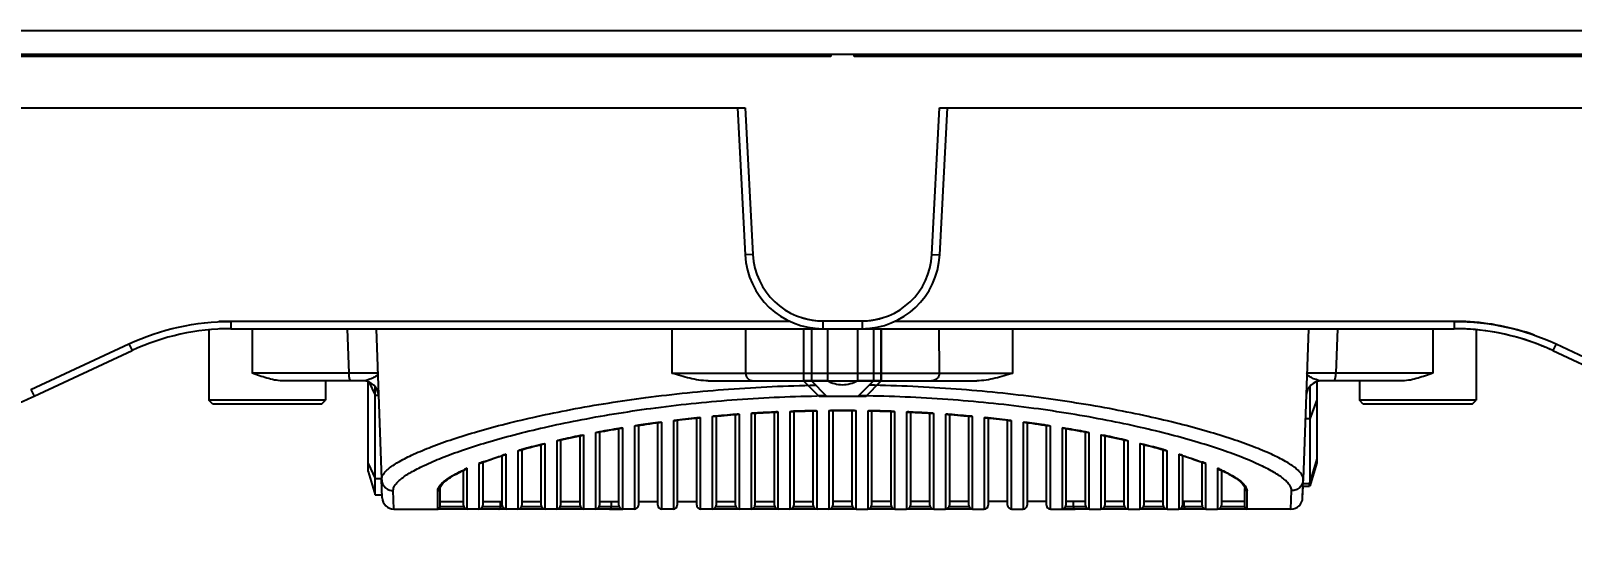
# Model space of a CAD drawing. Header units: millimetres. Extents: x -1070 to 42146, y 1440 to 12921.
# Drawn here: x 5757.4 to 5955.6, y 2554.3 to 2620.6 of the extents above; entities that cross this region are included whole.
import ezdxf

# ---------------------------------------------------------------- set-up
doc = ezdxf.new("R2010")
doc.units = ezdxf.units.MM
for name, color, linetype in [('06___PRT_ALL_SURFS', 7, 'Continuous'), ('DIM', 4, 'Continuous'), ('DW-PLUS-XIANGTI实线CONTINUOUS', 7, 'Continuous')]:
    doc.layers.add(name, color=color, linetype=linetype)
doc.styles.get("Standard").update_dxf_attribs({"font": 'arial.ttf'})
doc.dimstyles.new('ISO-200', dxfattribs={"dimtxt": 30, "dimasz": 25, "dimexe": 1.25, "dimexo": 5, "dimgap": 5, "dimtad": 1, "dimtoh": 1, "dimdec": 1, "dimdsep": 46, "dimtxsty": 'Standard', "dimcen": 2.5, "dimadec": 0, "dimazin": 0, "dimtfac": 1, "dimtdec": 1, "dimtmove": 0, "dimatfit": 3, "dimfxl": 1, "dimarcsym": 0})

# ---------------------------------------------------------------- blocks, each defined once
blk = doc.blocks.new('*D122')
at = {"layer": 'Defpoints', "color": 0, "transparency": 16777216}
for p in [(5716.76, 2610.11), (6006.76, 2610.11), (6006.76, 2488.45)]:
    blk.add_point(p, dxfattribs=at)
at = {"layer": 'DIM', "color": 0, "lineweight": -2, "transparency": 16777216}
for p, q in [((5716.76, 2605.11), (5716.76, 2487.2)), ((6006.76, 2605.11), (6006.76, 2487.2)), ((5741.76, 2488.45), (5981.76, 2488.45))]:
    blk.add_line(p, q, dxfattribs=at)
at = {"layer": 'DIM', "color": 0, "transparency": 16777216}
for points in [[(5741.76, 2492.61), (5741.76, 2484.28), (5716.76, 2488.45)], [(5981.76, 2492.61), (5981.76, 2484.28), (6006.76, 2488.45)]]:
    blk.add_solid(points, dxfattribs=at)
at = {"layer": 'DIM', "color": 0, "lineweight": -3, "transparency": 16777216, "insert": (5860.79, 2512.87), "char_height": 30, "attachment_point": 5}
blk.add_mtext('290 [11 3/8"]', dxfattribs=at)
blk = doc.blocks.new('*D123')
at = {"layer": 'Defpoints', "color": 0, "transparency": 16777216}
for p in [(5666.76, 2596.11), (6056.76, 2596.11), (6056.76, 2420.24)]:
    blk.add_point(p, dxfattribs=at)
at = {"layer": 'DIM', "color": 0, "lineweight": -2, "transparency": 16777216}
for p, q in [((5666.76, 2591.11), (5666.76, 2418.99)), ((6056.76, 2591.11), (6056.76, 2418.99)), ((5691.76, 2420.24), (6031.76, 2420.24))]:
    blk.add_line(p, q, dxfattribs=at)
at = {"layer": 'DIM', "color": 0, "transparency": 16777216}
for points in [[(5691.76, 2424.41), (5691.76, 2416.08), (5666.76, 2420.24)], [(6031.76, 2424.41), (6031.76, 2416.08), (6056.76, 2420.24)]]:
    blk.add_solid(points, dxfattribs=at)
at = {"layer": 'DIM', "color": 0, "lineweight": -3, "transparency": 16777216, "insert": (5855.47, 2444.66), "char_height": 30, "attachment_point": 5}
blk.add_mtext('390 [1\'-3 3/8"]', dxfattribs=at)

msp = doc.modelspace()

# ---------------------------------------------------------------- linework, layer by layer
at = {"color": 7, "linetype": 'Continuous', "lineweight": -3}
for p, q in [((5780.257, 2582.173), (5780.257, 2573.107)), ((5783.069, 2583.255), (5783.069, 2582.307)), ((5783.069, 2583.255), (5854.986, 2583.255)), ((5783.069, 2582.307), (5859.235, 2582.307)), ((5785.816, 2582.307), (5785.816, 2576.607)), ((5798.292, 2576.607), (5798.093, 2582.307)), ((5801.802, 2582.307), (5802.479, 2562.92)), ((5839.831, 2582.307), (5839.832, 2576.572)), ((5849.3, 2582.307), (5849.292, 2576.607)), ((5859.235, 2583.307), (5859.235, 2582.307)), ((5859.235, 2583.307), (5864.279, 2583.307)), ((5859.235, 2582.307), (5864.279, 2582.307)), ((5864.279, 2583.307), (5864.279, 2582.307)), ((5864.279, 2582.307), (5940.444, 2582.307)), ((5868.528, 2583.255), (5940.444, 2583.255)), ((5874.222, 2576.607), (5874.214, 2582.307)), ((5883.681, 2576.572), (5883.682, 2582.307)), ((5925.42, 2582.307), (5925.221, 2576.607)), ((5937.698, 2582.307), (5937.698, 2576.607)), ((5940.444, 2583.255), (5940.444, 2582.307)), ((5943.257, 2582.173), (5943.257, 2573.107)), ((5798.292, 2576.607), (5785.816, 2576.607)), ((5798.551, 2575.607), (5789.689, 2575.607)), ((5795.257, 2575.607), (5795.257, 2573.107)), ((5800.105, 2575.607), (5798.551, 2575.607)), ((5800.757, 2566.607), (5800.757, 2575.497)), ((5800.859, 2575.459), (5801.657, 2573.763)), ((5844.466, 2575.607), (5850.289, 2575.607)), ((5849.292, 2576.607), (5874.222, 2576.607)), ((5850.289, 2575.607), (5858.835, 2575.607)), ((5859.757, 2573.607), (5857.757, 2575.607)), ((5858.835, 2575.607), (5859.172, 2575.607)), ((5859.172, 2575.607), (5864.341, 2575.607)), ((5864.341, 2575.607), (5866.637, 2575.607)), ((5864.725, 2574.575), (5865.757, 2575.607)), ((5866.637, 2575.607), (5873.225, 2575.607)), ((5873.225, 2575.607), (5879.048, 2575.607)), ((5922.757, 2575.497), (5922.757, 2573.177)), ((5924.962, 2575.607), (5923.409, 2575.607)), ((5933.825, 2575.607), (5924.962, 2575.607)), ((5937.698, 2576.607), (5925.221, 2576.607)), ((5928.257, 2575.607), (5928.257, 2573.107)), ((5801.657, 2573.763), (5801.657, 2574.868)), ((5801.657, 2573.763), (5802.1, 2573.763)), ((5801.657, 2563.057), (5801.657, 2573.763)), ((5863.757, 2573.607), (5859.757, 2573.607)), ((5863.757, 2573.607), (5864.725, 2574.575)), ((5921.857, 2574.868), (5921.857, 2570.719)), ((5780.757, 2572.607), (5780.257, 2573.107)), ((5795.257, 2573.107), (5780.257, 2573.107)), ((5785.594, 2572.607), (5780.757, 2572.607)), ((5785.657, 2572.607), (5785.594, 2572.607)), ((5789.857, 2572.607), (5785.657, 2572.607)), ((5789.92, 2572.607), (5789.857, 2572.607)), ((5794.757, 2572.607), (5789.92, 2572.607)), ((5794.757, 2572.607), (5795.257, 2573.107)), ((5850.007, 2571.421), (5850.112, 2571.427)), ((5850.007, 2571.421), (5850.007, 2559.107)), ((5850.507, 2571.44), (5850.507, 2560.107)), ((5853.007, 2560.107), (5853.007, 2571.576)), ((5853.401, 2571.606), (5853.507, 2571.611)), ((5853.507, 2559.107), (5853.507, 2571.611)), ((5855.007, 2571.672), (5855.112, 2571.676)), ((5855.007, 2571.672), (5855.007, 2559.107)), ((5855.507, 2571.678), (5855.507, 2560.107)), ((5858.007, 2560.107), (5858.007, 2571.746)), ((5858.401, 2571.765), (5858.507, 2571.767)), ((5858.507, 2559.107), (5858.507, 2571.767)), ((5860.007, 2571.787), (5860.201, 2571.789)), ((5860.007, 2571.787), (5860.007, 2559.107)), ((5860.507, 2571.78), (5860.507, 2560.107)), ((5861.64, 2571.784), (5861.757, 2571.784)), ((5861.757, 2571.795), (5861.757, 2571.784)), ((5863.007, 2560.107), (5863.007, 2571.78)), ((5863.312, 2571.789), (5863.507, 2571.787)), ((5863.507, 2559.107), (5863.507, 2571.787)), ((5865.007, 2571.767), (5865.007, 2559.107)), ((5865.007, 2571.767), (5865.112, 2571.765)), ((5865.507, 2571.746), (5865.507, 2560.107)), ((5868.007, 2560.107), (5868.007, 2571.678)), ((5868.402, 2571.676), (5868.507, 2571.672)), ((5868.507, 2559.107), (5868.507, 2571.672)), ((5870.007, 2571.611), (5870.007, 2559.107)), ((5870.007, 2571.611), (5870.113, 2571.606)), ((5870.507, 2571.576), (5870.507, 2560.107)), ((5873.007, 2560.107), (5873.007, 2571.44)), ((5873.401, 2571.427), (5873.507, 2571.421)), ((5873.507, 2559.107), (5873.507, 2571.421)), ((5922.757, 2573.177), (5921.857, 2570.719)), ((5922.757, 2573.177), (5922.757, 2565.577)), ((5928.757, 2572.607), (5928.257, 2573.107)), ((5943.257, 2573.107), (5928.257, 2573.107)), ((5933.594, 2572.607), (5928.757, 2572.607)), ((5933.657, 2572.607), (5933.594, 2572.607)), ((5937.857, 2572.607), (5933.657, 2572.607)), ((5937.92, 2572.607), (5937.857, 2572.607)), ((5942.757, 2572.607), (5937.92, 2572.607)), ((5942.757, 2572.607), (5943.257, 2573.107)), ((5833.007, 2560.107), (5833.007, 2569.471)), ((5833.391, 2569.548), (5833.507, 2569.567)), ((5833.507, 2559.107), (5833.507, 2569.567)), ((5835.007, 2569.805), (5835.117, 2569.822)), ((5835.007, 2569.805), (5835.007, 2559.107)), ((5835.507, 2569.868), (5835.507, 2560.107)), ((5838.007, 2560.107), (5838.007, 2570.225)), ((5838.395, 2570.289), (5838.507, 2570.304)), ((5838.507, 2559.107), (5838.507, 2570.304)), ((5840.007, 2570.494), (5840.115, 2570.507)), ((5840.007, 2570.494), (5840.007, 2559.107)), ((5840.507, 2570.542), (5840.507, 2560.107)), ((5843.007, 2560.107), (5843.007, 2570.821)), ((5843.397, 2570.873), (5843.507, 2570.885)), ((5843.507, 2559.107), (5843.507, 2570.885)), ((5845.007, 2571.03), (5845.113, 2571.039)), ((5845.007, 2571.03), (5845.007, 2559.107)), ((5845.507, 2571.063), (5845.507, 2560.107)), ((5848.007, 2560.107), (5848.007, 2571.269)), ((5848.399, 2571.31), (5848.507, 2571.318)), ((5848.507, 2559.107), (5848.507, 2571.318)), ((5875.007, 2571.318), (5875.007, 2559.107)), ((5875.007, 2571.318), (5875.114, 2571.31)), ((5875.507, 2571.269), (5875.507, 2560.107)), ((5878.007, 2560.107), (5878.007, 2571.063)), ((5878.4, 2571.039), (5878.507, 2571.03)), ((5878.507, 2559.107), (5878.507, 2571.03)), ((5880.007, 2570.885), (5880.007, 2559.107)), ((5880.007, 2570.885), (5880.116, 2570.873)), ((5880.507, 2570.821), (5880.507, 2560.107)), ((5883.007, 2560.107), (5883.007, 2570.542)), ((5883.399, 2570.507), (5883.507, 2570.494)), ((5883.507, 2559.107), (5883.507, 2570.494)), ((5885.007, 2570.304), (5885.007, 2559.107)), ((5885.007, 2570.304), (5885.119, 2570.289)), ((5885.507, 2570.225), (5885.507, 2560.107)), ((5888.007, 2560.107), (5888.007, 2569.868)), ((5888.397, 2569.822), (5888.507, 2569.805)), ((5888.507, 2559.107), (5888.507, 2569.805)), ((5890.007, 2569.567), (5890.007, 2559.107)), ((5890.007, 2569.567), (5890.123, 2569.548)), ((5890.507, 2569.471), (5890.507, 2560.107)), ((5921.857, 2570.719), (5921.307, 2570.719)), ((5921.857, 2570.719), (5921.857, 2562.577)), ((5823.377, 2567.512), (5823.507, 2567.544)), ((5823.507, 2559.107), (5823.507, 2567.544)), ((5825.007, 2567.902), (5825.125, 2567.929)), ((5825.007, 2567.902), (5825.007, 2559.107)), ((5825.507, 2568.001), (5825.507, 2560.107)), ((5828.007, 2560.107), (5828.007, 2568.54)), ((5828.385, 2568.632), (5828.507, 2568.657)), ((5828.507, 2559.107), (5828.507, 2568.657)), ((5830.007, 2568.949), (5830.12, 2568.971)), ((5830.007, 2568.949), (5830.007, 2559.107)), ((5830.507, 2569.029), (5830.507, 2560.107)), ((5893.007, 2560.107), (5893.007, 2569.029)), ((5893.393, 2568.971), (5893.507, 2568.949)), ((5893.507, 2559.107), (5893.507, 2568.949)), ((5895.007, 2568.657), (5895.007, 2559.107)), ((5895.007, 2568.657), (5895.128, 2568.632)), ((5895.507, 2568.54), (5895.507, 2560.107)), ((5898.007, 2560.107), (5898.007, 2568.001)), ((5898.388, 2567.929), (5898.507, 2567.902)), ((5898.507, 2559.107), (5898.507, 2567.902)), ((5900.007, 2567.544), (5900.007, 2559.107)), ((5900.007, 2567.544), (5900.136, 2567.512)), ((5800.757, 2564.971), (5800.757, 2566.607)), ((5818.007, 2560.151), (5818.007, 2565.991)), ((5818.507, 2559.107), (5818.507, 2566.168)), ((5820.007, 2566.615), (5820.134, 2566.651)), ((5820.007, 2566.615), (5820.007, 2559.107)), ((5820.507, 2566.738), (5820.507, 2560.107)), ((5823.007, 2560.107), (5823.007, 2567.403)), ((5900.507, 2567.403), (5900.507, 2560.107)), ((5903.007, 2560.107), (5903.007, 2566.738)), ((5903.38, 2566.651), (5903.507, 2566.615)), ((5903.507, 2559.107), (5903.507, 2566.615)), ((5905.007, 2566.168), (5905.007, 2559.107)), ((5905.507, 2565.991), (5905.507, 2560.107)), ((5922.757, 2565.577), (5921.857, 2562.577)), ((5922.757, 2565.577), (5922.757, 2565.057)), ((5800.757, 2563.957), (5800.757, 2564.971)), ((5800.757, 2564.971), (5801.657, 2563.057)), ((5800.757, 2563.957), (5801.657, 2560.957)), ((5813.007, 2560.164), (5813.007, 2564.092)), ((5813.507, 2559.107), (5813.507, 2564.354)), ((5815.007, 2564.968), (5815.007, 2559.107)), ((5815.507, 2565.131), (5815.507, 2560.107)), ((5908.007, 2560.107), (5908.007, 2565.131)), ((5908.507, 2559.107), (5908.507, 2564.968)), ((5910.007, 2564.354), (5910.007, 2559.107)), ((5910.507, 2564.092), (5910.507, 2560.107)), ((5922.757, 2565.057), (5921.857, 2562.057)), ((5801.657, 2563.057), (5802.474, 2563.057)), ((5801.657, 2560.957), (5801.657, 2563.057)), ((5802.562, 2560.555), (5802.479, 2562.92)), ((5810.007, 2561.764), (5810.007, 2561.765)), ((5810.007, 2560.107), (5810.007, 2561.764)), ((5913.507, 2561.764), (5913.507, 2561.764)), ((5921.004, 2562.057), (5921.853, 2562.057)), ((5921.017, 2562.419), (5921.853, 2562.419)), ((5801.657, 2560.957), (5802.548, 2560.957)), ((5802.562, 2560.555), (5802.548, 2560.957)), ((5804.061, 2559.107), (5803.978, 2561.483)), ((5809.707, 2559.107), (5809.707, 2561.466)), ((5810.007, 2559.407), (5810.007, 2560.107)), ((5810.007, 2560.107), (5813.007, 2560.107)), ((5813.007, 2559.607), (5813.007, 2560.164)), ((5815.507, 2560.107), (5815.507, 2560.056)), ((5815.507, 2560.107), (5818.007, 2560.107)), ((5815.507, 2560.056), (5815.507, 2559.607)), ((5817.789, 2559.407), (5817.789, 2560.107)), ((5818.007, 2559.607), (5818.007, 2560.151)), ((5820.507, 2560.107), (5820.507, 2560.04)), ((5820.507, 2560.107), (5823.007, 2560.107)), ((5820.507, 2560.04), (5820.507, 2559.607)), ((5823.007, 2559.607), (5823.007, 2560.107)), ((5825.507, 2560.107), (5825.507, 2560.067)), ((5825.507, 2560.107), (5828.007, 2560.107)), ((5825.507, 2560.067), (5825.507, 2559.607)), ((5828.007, 2560.076), (5828.007, 2560.107)), ((5828.007, 2559.607), (5828.007, 2560.076)), ((5830.507, 2560.107), (5830.507, 2559.607)), ((5830.507, 2560.107), (5833.007, 2560.107)), ((5832.032, 2559.407), (5832.032, 2560.107)), ((5833.007, 2559.607), (5833.007, 2560.107)), ((5835.507, 2560.107), (5835.507, 2560.052)), ((5835.507, 2560.107), (5838.007, 2560.107)), ((5835.507, 2560.052), (5835.507, 2559.607)), ((5838.007, 2559.607), (5838.007, 2560.107)), ((5840.507, 2560.107), (5840.507, 2560.062)), ((5840.507, 2560.107), (5843.007, 2560.107)), ((5840.507, 2560.062), (5840.507, 2559.607)), ((5843.007, 2560.044), (5843.007, 2560.107)), ((5843.007, 2559.607), (5843.007, 2560.044)), ((5845.507, 2560.107), (5845.507, 2560.069)), ((5845.507, 2560.107), (5848.007, 2560.107)), ((5845.507, 2560.069), (5845.507, 2559.607)), ((5848.007, 2560.058), (5848.007, 2560.107)), ((5848.007, 2559.607), (5848.007, 2560.058)), ((5850.507, 2560.107), (5850.507, 2560.074)), ((5850.507, 2560.107), (5853.007, 2560.107)), ((5850.507, 2560.074), (5850.507, 2559.607)), ((5853.007, 2560.067), (5853.007, 2560.107)), ((5853.007, 2559.607), (5853.007, 2560.067)), ((5855.507, 2560.107), (5855.507, 2560.077)), ((5855.507, 2560.107), (5858.007, 2560.107)), ((5855.507, 2560.077), (5855.507, 2559.607)), ((5858.007, 2560.072), (5858.007, 2560.107)), ((5858.007, 2559.607), (5858.007, 2560.072)), ((5860.507, 2560.107), (5860.507, 2560.078)), ((5863.007, 2560.107), (5860.507, 2560.107)), ((5860.507, 2560.078), (5860.507, 2559.607)), ((5863.007, 2560.073), (5863.007, 2560.107)), ((5863.007, 2559.607), (5863.007, 2560.073)), ((5865.507, 2560.107), (5865.507, 2560.078)), ((5865.507, 2560.078), (5865.507, 2559.607)), ((5868.007, 2560.07), (5868.007, 2560.107)), ((5868.007, 2559.607), (5868.007, 2560.07)), ((5870.507, 2560.107), (5870.507, 2560.075)), ((5870.507, 2560.075), (5870.507, 2559.607)), ((5873.007, 2560.063), (5873.007, 2560.107)), ((5873.007, 2559.607), (5873.007, 2560.063)), ((5875.507, 2560.107), (5875.507, 2560.071)), ((5875.507, 2560.071), (5875.507, 2559.607)), ((5878.007, 2560.051), (5878.007, 2560.107)), ((5878.007, 2559.607), (5878.007, 2560.051)), ((5880.507, 2560.107), (5880.507, 2560.066)), ((5880.507, 2560.066), (5880.507, 2559.607)), ((5883.007, 2559.607), (5883.007, 2560.107)), ((5885.507, 2560.107), (5885.507, 2560.057)), ((5885.507, 2560.057), (5885.507, 2559.607)), ((5888.007, 2559.607), (5888.007, 2560.107)), ((5890.507, 2560.107), (5890.507, 2560.045)), ((5890.507, 2560.045), (5890.507, 2559.607)), ((5893.007, 2559.607), (5893.007, 2560.107)), ((5895.507, 2560.107), (5895.507, 2560.077)), ((5895.507, 2560.077), (5895.507, 2559.607)), ((5898.007, 2560.053), (5898.007, 2560.107)), ((5898.007, 2559.607), (5898.007, 2560.053)), ((5900.507, 2560.107), (5900.507, 2560.055)), ((5900.507, 2560.055), (5900.507, 2559.607)), ((5903.007, 2559.607), (5903.007, 2560.107)), ((5905.507, 2560.107), (5905.507, 2559.607)), ((5908.007, 2560.039), (5908.007, 2560.107)), ((5908.007, 2559.607), (5908.007, 2560.039)), ((5910.507, 2560.107), (5910.507, 2559.607)), ((5804.061, 2559.107), (5809.707, 2559.107)), ((5813.507, 2559.107), (5809.707, 2559.107)), ((5813.048, 2559.407), (5810.007, 2559.407)), ((5815.007, 2559.107), (5813.507, 2559.107)), ((5817.562, 2559.107), (5815.007, 2559.107)), ((5817.789, 2559.407), (5815.465, 2559.407)), ((5818.507, 2559.107), (5817.562, 2559.107)), ((5818.048, 2559.407), (5817.789, 2559.407)), ((5820.007, 2559.107), (5818.507, 2559.107)), ((5822.189, 2559.107), (5820.007, 2559.107)), ((5823.048, 2559.407), (5820.465, 2559.407)), ((5823.507, 2559.107), (5822.189, 2559.107)), ((5825.007, 2559.107), (5823.507, 2559.107)), ((5828.507, 2559.107), (5825.007, 2559.107)), ((5828.048, 2559.407), (5825.465, 2559.407)), ((5830.007, 2559.107), (5828.507, 2559.107)), ((5831.805, 2559.107), (5830.007, 2559.107)), ((5832.032, 2559.407), (5830.465, 2559.407)), ((5833.507, 2559.107), (5831.805, 2559.107)), ((5831.805, 2559.107), (5833.507, 2559.107)), ((5833.048, 2559.407), (5832.032, 2559.407)), ((5835.007, 2559.107), (5833.507, 2559.107)), ((5840.007, 2559.107), (5838.507, 2559.107)), ((5845.007, 2559.107), (5843.507, 2559.107)), ((5848.507, 2559.107), (5845.007, 2559.107)), ((5848.048, 2559.407), (5845.465, 2559.407)), ((5850.007, 2559.107), (5848.507, 2559.107)), ((5853.507, 2559.107), (5850.007, 2559.107)), ((5853.048, 2559.407), (5850.465, 2559.407)), ((5855.007, 2559.107), (5853.507, 2559.107)), ((5858.507, 2559.107), (5855.007, 2559.107)), ((5858.048, 2559.407), (5855.465, 2559.407)), ((5860.007, 2559.107), (5858.507, 2559.107)), ((5863.507, 2559.107), (5860.007, 2559.107)), ((5863.048, 2559.407), (5860.465, 2559.407)), ((5863.507, 2559.107), (5865.007, 2559.107)), ((5868.507, 2559.107), (5865.007, 2559.107)), ((5868.048, 2559.407), (5865.465, 2559.407)), ((5868.507, 2559.107), (5870.007, 2559.107)), ((5873.507, 2559.107), (5870.007, 2559.107)), ((5873.048, 2559.407), (5870.465, 2559.407)), ((5873.507, 2559.107), (5875.007, 2559.107)), ((5878.507, 2559.107), (5875.007, 2559.107)), ((5878.048, 2559.407), (5875.465, 2559.407)), ((5878.507, 2559.107), (5880.007, 2559.107)), ((5883.507, 2559.107), (5885.007, 2559.107)), ((5888.507, 2559.107), (5890.007, 2559.107)), ((5890.007, 2559.107), (5891.708, 2559.107)), ((5891.708, 2559.107), (5890.007, 2559.107)), ((5891.482, 2559.407), (5890.465, 2559.407)), ((5893.048, 2559.407), (5891.482, 2559.407)), ((5893.507, 2559.107), (5891.708, 2559.107)), ((5893.507, 2559.107), (5895.007, 2559.107)), ((5898.507, 2559.107), (5895.007, 2559.107)), ((5898.048, 2559.407), (5895.465, 2559.407)), ((5898.507, 2559.107), (5900.007, 2559.107)), ((5901.324, 2559.107), (5900.007, 2559.107)), ((5903.048, 2559.407), (5900.465, 2559.407)), ((5903.507, 2559.107), (5901.324, 2559.107)), ((5903.507, 2559.107), (5905.007, 2559.107)), ((5905.951, 2559.107), (5905.007, 2559.107)), ((5905.725, 2559.407), (5905.465, 2559.407)), ((5908.048, 2559.407), (5905.725, 2559.407)), ((5908.507, 2559.107), (5905.951, 2559.107)), ((5908.507, 2559.107), (5910.007, 2559.107)), ((5913.807, 2559.107), (5910.007, 2559.107)), ((5913.507, 2559.407), (5910.465, 2559.407))]:
    msp.add_line(p, q, dxfattribs=at)
at = {"color": 1, "lineweight": -3}
msp.add_lwpolyline([(5611.757, 2617.607), (6111.757, 2617.607), (6111.757, 2620.607), (5611.757, 2620.607)], close=True, dxfattribs=at)
at = {"color": 7, "linetype": 'Continuous', "lineweight": -3}
for points in [[(5850.113, 2571.416), (5850.328, 2571.429), (5850.507, 2571.44)], [(5850.507, 2571.44), (5850.737, 2571.454), (5851.147, 2571.479), (5851.558, 2571.502), (5851.97, 2571.524), (5852.381, 2571.546), (5852.794, 2571.566), (5853.007, 2571.576)], [(5853.007, 2571.576), (5853.207, 2571.586), (5853.401, 2571.595)], [(5855.112, 2571.665), (5855.319, 2571.672), (5855.507, 2571.678)], [(5855.507, 2571.678), (5855.73, 2571.686), (5856.141, 2571.699), (5856.552, 2571.711), (5856.964, 2571.722), (5857.376, 2571.732), (5857.788, 2571.741), (5858.007, 2571.746)], [(5858.007, 2571.746), (5858.2, 2571.75), (5858.402, 2571.754)], [(5860.112, 2571.777), (5860.335, 2571.779), (5860.507, 2571.78)], [(5860.507, 2571.78), (5860.552, 2571.78), (5860.77, 2571.781), (5860.987, 2571.782), (5861.205, 2571.783), (5861.423, 2571.784), (5861.64, 2571.784)], [(5830.507, 2569.029), (5830.772, 2569.078), (5831.174, 2569.151), (5831.578, 2569.224), (5831.985, 2569.296), (5832.395, 2569.367), (5832.807, 2569.437), (5833.007, 2569.471)], [(5833.007, 2569.471), (5833.222, 2569.507), (5833.393, 2569.535)], [(5835.119, 2569.81), (5835.36, 2569.846), (5835.507, 2569.868)], [(5835.507, 2569.868), (5835.763, 2569.907), (5836.168, 2569.967), (5836.575, 2570.026), (5836.983, 2570.084), (5837.394, 2570.141), (5837.806, 2570.198), (5838.007, 2570.225)], [(5838.007, 2570.225), (5838.22, 2570.254), (5838.396, 2570.277)], [(5840.116, 2570.495), (5840.348, 2570.523), (5840.507, 2570.542)], [(5840.507, 2570.542), (5840.754, 2570.571), (5841.161, 2570.619), (5841.57, 2570.665), (5841.98, 2570.711), (5842.391, 2570.756), (5842.803, 2570.8), (5843.007, 2570.821)], [(5843.007, 2570.821), (5843.217, 2570.843), (5843.399, 2570.862)], [(5845.114, 2571.028), (5845.337, 2571.048), (5845.507, 2571.063)], [(5845.507, 2571.063), (5845.746, 2571.085), (5846.154, 2571.12), (5846.564, 2571.155), (5846.975, 2571.189), (5847.387, 2571.222), (5847.799, 2571.254), (5848.007, 2571.269)], [(5848.007, 2571.269), (5848.212, 2571.285), (5848.4, 2571.299)], [(5823.007, 2567.403), (5823.22, 2567.457), (5823.381, 2567.497)], [(5825.129, 2567.914), (5825.387, 2567.974), (5825.507, 2568.001)], [(5825.507, 2568.001), (5825.781, 2568.063), (5826.178, 2568.151), (5826.58, 2568.239), (5826.985, 2568.327), (5827.394, 2568.413), (5827.806, 2568.499), (5828.007, 2568.54)], [(5828.007, 2568.54), (5828.223, 2568.585), (5828.389, 2568.618)], [(5830.123, 2568.957), (5830.373, 2569.004), (5830.507, 2569.029)], [(5815.507, 2565.131), (5815.786, 2565.235), (5816.162, 2565.37), (5816.549, 2565.507), (5816.948, 2565.643), (5817.357, 2565.78), (5817.778, 2565.918), (5818.007, 2565.991)], [(5818.007, 2565.991), (5818.209, 2566.055), (5818.368, 2566.105)], [(5820.139, 2566.634), (5820.403, 2566.709), (5820.507, 2566.738)], [(5820.507, 2566.738), (5820.788, 2566.817), (5821.179, 2566.925), (5821.575, 2567.032), (5821.978, 2567.139), (5822.386, 2567.245), (5822.8, 2567.351), (5823.007, 2567.403)], [(5810.007, 2561.765), (5810.016, 2561.855), (5810.047, 2561.962), (5810.102, 2562.079), (5810.181, 2562.204), (5810.283, 2562.335), (5810.407, 2562.47), (5810.552, 2562.608), (5810.716, 2562.748), (5810.901, 2562.892), (5811.106, 2563.038), (5811.331, 2563.187), (5811.579, 2563.341), (5811.85, 2563.499), (5812.147, 2563.662), (5812.474, 2563.832), (5812.836, 2564.011), (5813.007, 2564.092)], [(5813.007, 2564.092), (5813.232, 2564.197), (5813.334, 2564.244)], [(5815.162, 2565.001), (5815.421, 2565.1), (5815.507, 2565.131)]]:
    msp.add_lwpolyline(points, dxfattribs=at)
for centre, radius, start, end in [((5859.235, 2592.307), 9, 252.60215, 270), ((5864.279, 2592.307), 9, 270, 275.89626), ((5864.279, 2592.307), 9, 275.89626, 287.39785), ((5783.064, 2551.957), 31.295, 89.99003, 92.75397), ((5783.069, 2552.307), 30, 90, 92.78947), ((5859.235, 2592.307), 10, 258.40178, 270), ((5864.279, 2592.307), 10, 270, 275.7989), ((5864.279, 2592.307), 10, 275.7989, 281.59822), ((5940.449, 2551.957), 31.295, 87.24603, 90.00997), ((5940.444, 2552.307), 30, 87.21053, 90), ((5940.444, 2552.307), 30, 67.79547, 87.21053), ((5940.44, 2552.225), 31.028, 70.59126, 87.20471), ((5940.444, 2552.307), 30, 65, 67.79547), ((5800.105, 2573.607), 2, 2, 89.99996), ((5800.105, 2573.607), 2, 87.33327, 89.99994), ((5800.105, 2573.607), 2, 87.33327, 89.99994), ((5923.409, 2573.607), 2, 90.00003, 178.00004), ((5861.755, 2384.228), 189.464, 90.62636, 90.9903), ((5861.759, 2384.228), 189.464, 89.0097, 89.37364), ((5861.621, 2390.185), 181.607, 92.71868, 93.63329), ((5861.682, 2388.977), 182.817, 92.59628, 92.71984), ((5861.738, 2387.538), 184.257, 91.16044, 92.06102), ((5861.751, 2386.988), 184.807, 91.03868, 91.16106), ((5861.757, 2386.592), 185.203, 90.00002, 90.48126), ((5861.757, 2386.592), 185.203, 89.51874, 89.99998), ((5861.762, 2386.988), 184.807, 88.83894, 88.96132), ((5861.77, 2387.357), 184.438, 87.93942, 88.83912), ((5861.832, 2388.977), 182.817, 87.28016, 87.40372), ((5861.875, 2389.873), 181.919, 86.3675, 87.28054), ((5856.873, 2426.887), 144.58, 99.50143, 100.50749), ((5857.821, 2421.338), 150.21, 99.36014, 99.50876), ((5858.794, 2415.222), 156.402, 98.56298, 98.70735), ((5859.271, 2412.028), 159.633, 97.65517, 98.56156), ((5859.801, 2408.18), 163.517, 97.5222, 97.65936), ((5860.562, 2402.076), 169.667, 95.93897, 96.92177), ((5860.891, 2399.017), 172.744, 95.81226, 95.94252), ((5861.283, 2394.887), 176.893, 94.30433, 95.24482), ((5861.449, 2392.778), 179.009, 94.18053, 94.30651), ((5862.065, 2392.778), 179.009, 85.69349, 85.81947), ((5862.184, 2394.332), 177.45, 84.75666, 85.6942), ((5862.623, 2399.017), 172.744, 84.05748, 84.18774), ((5862.857, 2401.238), 170.511, 83.08066, 84.05859), ((5863.713, 2408.18), 163.517, 82.34064, 82.4778), ((5864.099, 2411.023), 160.647, 81.4413, 82.34197), ((5864.719, 2415.222), 156.402, 81.29265, 81.43702), ((5865.693, 2421.338), 150.21, 80.49124, 80.63986), ((5866.389, 2425.458), 146.031, 79.4975, 80.49357), ((5848.462, 2466.048), 104.519, 103.88662, 104.09609), ((5851.335, 2454.013), 116.892, 102.76564, 102.95718), ((5852.725, 2447.83), 123.229, 101.57164, 102.76079), ((5854.355, 2440.035), 131.193, 101.41696, 101.5859), ((5856.05, 2431.355), 140.038, 100.50996, 100.67071), ((5867.463, 2431.355), 140.038, 79.32929, 79.49004), ((5869.159, 2440.035), 131.193, 78.4141, 78.58304), ((5870.355, 2445.821), 125.285, 77.24896, 78.41861), ((5872.178, 2454.013), 116.892, 77.04282, 77.23436), ((5875.052, 2466.048), 104.519, 75.90391, 76.11337), ((5838.756, 2500.641), 68.585, 107.29893, 107.61027), ((5839.358, 2498.711), 70.606, 107.1765, 107.29985), ((5820.001, 2567.122), 0.507, 270.68651, 285.8907), ((5843.47, 2484.831), 85.083, 105.65835, 105.91879), ((5845.734, 2476.685), 93.538, 104.06223, 105.6467), ((5877.053, 2473.946), 96.371, 74.37659, 75.91448), ((5880.043, 2484.831), 85.083, 74.08121, 74.34165), ((5903.513, 2567.122), 0.507, 254.10918, 269.31359), ((5884.156, 2498.711), 70.606, 72.70015, 72.8235), ((5884.758, 2500.641), 68.585, 72.38973, 72.70107), ((5823.611, 2541.289), 25.181, 114.123, 114.91077), ((5824.591, 2539.11), 27.571, 113.70591, 114.1312), ((5830.13, 2525.604), 42.169, 110.80506, 111.0162), ((5814.979, 2565.482), 0.514, 273.14045, 290.87042), ((5830.813, 2523.805), 44.094, 110.31346, 110.80415), ((5892.519, 2523.32), 44.612, 69.1987, 69.6837), ((5908.535, 2565.482), 0.514, 249.12959, 266.85945), ((5893.383, 2525.604), 42.169, 68.9838, 69.19494), ((5898.922, 2539.11), 27.571, 65.86871, 66.29409), ((5899.716, 2540.881), 25.63, 65.09613, 65.87001), ((5804.061, 2560.607), 1.5, 182, 270), ((5804.061, 2560.607), 1.5, 182, 270), ((5804.061, 2560.607), 1.5, 182, 269.99999), ((5804.061, 2560.607), 1.5, 182, 270), ((5813.507, 2559.607), 0.5, 180, 270), ((5815.007, 2559.607), 0.5, 270, 0), ((5818.507, 2559.607), 0.5, 180, 270), ((5820.007, 2559.607), 0.5, 270, 0), ((5823.507, 2559.607), 0.5, 180, 270), ((5825.007, 2559.607), 0.5, 270, 0), ((5828.507, 2559.607), 0.5, 180, 270), ((5830.007, 2559.607), 0.5, 270, 0), ((5833.507, 2559.607), 0.5, 180, 270), ((5835.007, 2559.607), 0.5, 270, 0), ((5838.507, 2559.607), 0.5, 180, 270), ((5840.007, 2559.607), 0.5, 270, 0), ((5843.507, 2559.607), 0.5, 180, 270), ((5845.007, 2559.607), 0.5, 270, 0), ((5848.507, 2559.607), 0.5, 180, 270), ((5850.007, 2559.607), 0.5, 270, 0), ((5853.507, 2559.607), 0.5, 180, 270), ((5855.007, 2559.607), 0.5, 270, 0), ((5858.507, 2559.607), 0.5, 180, 270), ((5860.007, 2559.607), 0.5, 270, 0), ((5863.507, 2559.607), 0.5, 180, 270), ((5865.007, 2559.607), 0.5, 270, 0), ((5868.507, 2559.607), 0.5, 180, 270), ((5870.007, 2559.607), 0.5, 270, 0), ((5873.507, 2559.607), 0.5, 180, 270), ((5875.007, 2559.607), 0.5, 270, 0), ((5878.507, 2559.607), 0.5, 180, 270), ((5880.007, 2559.607), 0.5, 270, 0), ((5883.507, 2559.607), 0.5, 180, 270), ((5885.007, 2559.607), 0.5, 270, 0), ((5888.507, 2559.607), 0.5, 180, 270), ((5890.007, 2559.607), 0.5, 270, 0), ((5893.507, 2559.607), 0.5, 180, 270), ((5895.007, 2559.607), 0.5, 270, 0), ((5898.507, 2559.607), 0.5, 180, 270), ((5900.007, 2559.607), 0.5, 270, 0), ((5903.507, 2559.607), 0.5, 180, 270), ((5905.007, 2559.607), 0.5, 270, 0), ((5908.507, 2559.607), 0.5, 180, 270), ((5910.007, 2559.607), 0.5, 270, 0), ((5809.707, 2559.407), 0.3, 270, 0)]:
    msp.add_arc(centre, radius, start, end, dxfattribs=at)
msp.add_ellipse((5911.416, 2562.057), major_axis=(10.431, 0.773), ratio=0.5717849, start_param=-0.0686731, end_param=-0.0423355, dxfattribs=at)
for points, knots in [([(5789.689, 2575.607), (5789.357, 2575.607), (5788.688, 2575.691), (5787.39, 2576.022), (5786.442, 2576.37), (5785.816, 2576.607)], [0, 0, 0, 0, 0.2476392, 0.499745, 1, 1, 1, 1]), ([(5798.551, 2575.607), (5798.509, 2575.607), (5798.448, 2575.677), (5798.402, 2575.782), (5798.364, 2575.908), (5798.333, 2576.057), (5798.301, 2576.293), (5798.292, 2576.479), (5798.292, 2576.607)], [0, 0, 0, 0, 0.1166766, 0.2125771, 0.3343752, 0.479071, 0.6420924, 1, 1, 1, 1]), ([(5802.002, 2576.572), (5802.002, 2576.573), (5801.993, 2576.571), (5801.984, 2576.574), (5801.961, 2576.573), (5801.933, 2576.574), (5801.895, 2576.575), (5801.829, 2576.576), (5801.726, 2576.577), (5801.579, 2576.579), (5801.401, 2576.581), (5801.194, 2576.583), (5800.958, 2576.585), (5800.697, 2576.587), (5800.3, 2576.591), (5799.752, 2576.596), (5799.044, 2576.601), (5798.549, 2576.605), (5798.292, 2576.607)], [0, 0, 0, 0, 0.0011391, 0.0045316, 0.0101753, 0.0180607, 0.028174, 0.0404991, 0.071695, 0.1114379, 0.1594599, 0.2154378, 0.2789948, 0.3497043, 0.4270921, 0.5997884, 0.7924671, 1, 1, 1, 1]), ([(5802.002, 2576.572), (5802.004, 2576.525), (5801.974, 2576.417), (5801.853, 2576.278), (5801.671, 2576.142), (5801.431, 2576.006), (5801.141, 2575.873), (5800.815, 2575.749), (5800.468, 2575.646), (5800.225, 2575.607), (5800.105, 2575.607)], [0, 0, 0, 0, 0.0638318, 0.142681, 0.2440325, 0.3685885, 0.5132906, 0.6724506, 0.8379753, 1, 1, 1, 1]), ([(5839.832, 2576.572), (5841.047, 2576.573), (5843.24, 2576.577), (5845.807, 2576.584), (5847.447, 2576.591), (5848.307, 2576.595), (5848.893, 2576.601), (5849.191, 2576.603), (5849.292, 2576.607)], [0, 0, 0, 0, 0.3853901, 0.6952931, 0.8141174, 0.9056033, 0.9679685, 1, 1, 1, 1]), ([(5844.466, 2575.607), (5844.068, 2575.607), (5843.273, 2575.68), (5841.72, 2575.995), (5840.585, 2576.339), (5839.832, 2576.572)], [0, 0, 0, 0, 0.2515466, 0.5022127, 1, 1, 1, 1]), ([(5849.292, 2576.607), (5849.292, 2576.477), (5849.343, 2576.214), (5849.565, 2575.882), (5849.897, 2575.659), (5850.159, 2575.607), (5850.289, 2575.607)], [0, 0, 0, 0, 0.2503216, 0.5004567, 0.7503244, 1, 1, 1, 1]), ([(5859.82, 2575.607), (5860.42, 2575.316), (5861.757, 2574.897), (5863.093, 2575.316), (5863.693, 2575.607)], [0, 0, 0, 0, 0.4999986, 1, 1, 1, 1]), ([(5874.222, 2576.607), (5874.222, 2576.477), (5874.17, 2576.214), (5873.948, 2575.882), (5873.617, 2575.659), (5873.354, 2575.607), (5873.225, 2575.607)], [0, 0, 0, 0, 0.2503216, 0.5004567, 0.7503244, 1, 1, 1, 1]), ([(5874.222, 2576.607), (5874.323, 2576.603), (5874.62, 2576.601), (5875.206, 2576.595), (5876.066, 2576.591), (5877.707, 2576.584), (5880.274, 2576.577), (5882.466, 2576.573), (5883.681, 2576.572)], [0, 0, 0, 0, 0.0320308, 0.0943958, 0.1858816, 0.304706, 0.6146095, 1, 1, 1, 1]), ([(5883.681, 2576.572), (5882.928, 2576.339), (5881.793, 2575.995), (5880.241, 2575.68), (5879.446, 2575.607), (5879.048, 2575.607)], [0, 0, 0, 0, 0.4977873, 0.7484534, 1, 1, 1, 1]), ([(5923.409, 2575.607), (5923.288, 2575.607), (5923.045, 2575.646), (5922.699, 2575.749), (5922.372, 2575.873), (5922.083, 2576.006), (5921.842, 2576.142), (5921.66, 2576.278), (5921.539, 2576.417), (5921.509, 2576.525), (5921.511, 2576.572)], [0, 0, 0, 0, 0.1620249, 0.3275497, 0.4867097, 0.6314118, 0.7559676, 0.8573193, 0.936169, 1, 1, 1, 1]), ([(5925.221, 2576.607), (5924.965, 2576.605), (5924.47, 2576.601), (5923.761, 2576.596), (5923.213, 2576.591), (5922.817, 2576.587), (5922.555, 2576.585), (5922.32, 2576.583), (5922.112, 2576.581), (5921.935, 2576.579), (5921.788, 2576.577), (5921.685, 2576.576), (5921.618, 2576.575), (5921.581, 2576.574), (5921.552, 2576.573), (5921.529, 2576.574), (5921.52, 2576.571), (5921.511, 2576.573), (5921.511, 2576.572)], [0, 0, 0, 0, 0.2075289, 0.4002089, 0.5729057, 0.6502938, 0.7210036, 0.784561, 0.8405392, 0.8885616, 0.9283047, 0.9595007, 0.9718258, 0.9819391, 0.9898246, 0.9954682, 0.9988609, 1, 1, 1, 1]), ([(5924.962, 2575.607), (5925.004, 2575.607), (5925.065, 2575.677), (5925.111, 2575.782), (5925.15, 2575.908), (5925.18, 2576.057), (5925.212, 2576.293), (5925.221, 2576.479), (5925.221, 2576.607)], [0, 0, 0, 0, 0.1166766, 0.2125771, 0.3343752, 0.479071, 0.6420924, 1, 1, 1, 1]), ([(5937.698, 2576.607), (5937.071, 2576.37), (5936.124, 2576.022), (5934.825, 2575.691), (5934.156, 2575.607), (5933.825, 2575.607)], [0, 0, 0, 0, 0.5002597, 0.7523633, 1, 1, 1, 1]), ([(5802.479, 2562.92), (5802.475, 2563.034), (5802.523, 2563.286), (5802.728, 2563.652), (5803.06, 2564.032), (5803.519, 2564.43), (5804.106, 2564.845), (5804.818, 2565.277), (5805.657, 2565.724), (5807.009, 2566.371), (5809.004, 2567.193), (5811.755, 2568.167), (5814.949, 2569.15), (5818.559, 2570.124), (5822.559, 2571.065), (5828.557, 2572.289), (5836.769, 2573.586), (5847.283, 2574.652), (5854.58, 2574.982), (5858.318, 2575.046)], [0, 0, 0, 0, 0.0058841, 0.0128623, 0.0214144, 0.0317883, 0.0441049, 0.0584185, 0.074746, 0.0930818, 0.1356816, 0.1859529, 0.2435229, 0.307951, 0.3787424, 0.4553521, 0.6235758, 0.8072222, 1, 1, 1, 1]), ([(5803.978, 2561.483), (5803.974, 2561.598), (5804.02, 2561.849), (5804.219, 2562.216), (5804.541, 2562.598), (5804.988, 2562.997), (5805.558, 2563.413), (5806.251, 2563.847), (5807.067, 2564.296), (5808.381, 2564.944), (5810.322, 2565.77), (5813.001, 2566.748), (5816.111, 2567.736), (5819.629, 2568.714), (5823.529, 2569.661), (5829.382, 2570.891), (5837.405, 2572.198), (5847.684, 2573.27), (5854.823, 2573.6), (5858.48, 2573.663)], [0, 0, 0, 0, 0.0060306, 0.0131393, 0.0217973, 0.0322525, 0.0446281, 0.058981, 0.0753304, 0.0936726, 0.1362456, 0.1864495, 0.2439247, 0.3082443, 0.3789263, 0.4554376, 0.6235316, 0.8071619, 1, 1, 1, 1]), ([(5919.535, 2561.483), (5919.539, 2561.598), (5919.494, 2561.849), (5919.295, 2562.216), (5918.972, 2562.598), (5918.526, 2562.997), (5917.955, 2563.413), (5917.262, 2563.847), (5916.447, 2564.296), (5915.132, 2564.944), (5913.191, 2565.77), (5910.513, 2566.748), (5907.403, 2567.736), (5903.884, 2568.714), (5899.985, 2569.661), (5894.131, 2570.891), (5886.108, 2572.198), (5875.829, 2573.27), (5868.691, 2573.6), (5865.033, 2573.663)], [0, 0, 0, 0, 0.0060306, 0.0131393, 0.0217973, 0.0322525, 0.0446281, 0.058981, 0.0753304, 0.0936726, 0.1362456, 0.1864495, 0.2439247, 0.3082443, 0.3789263, 0.4554376, 0.6235316, 0.8071619, 1, 1, 1, 1]), ([(5921.034, 2562.92), (5921.038, 2563.034), (5920.991, 2563.286), (5920.785, 2563.652), (5920.453, 2564.032), (5919.994, 2564.43), (5919.408, 2564.845), (5918.695, 2565.277), (5917.857, 2565.724), (5916.505, 2566.371), (5914.509, 2567.193), (5911.758, 2568.167), (5908.565, 2569.15), (5904.954, 2570.124), (5900.955, 2571.065), (5894.957, 2572.289), (5886.744, 2573.586), (5876.231, 2574.652), (5868.933, 2574.982), (5865.195, 2575.046)], [0, 0, 0, 0, 0.0058841, 0.0128623, 0.0214144, 0.0317883, 0.0441049, 0.0584185, 0.074746, 0.0930818, 0.1356816, 0.1859529, 0.2435229, 0.307951, 0.3787424, 0.4553521, 0.6235758, 0.8072222, 1, 1, 1, 1]), ([(5823.381, 2567.497), (5823.392, 2567.499), (5823.435, 2567.512), (5823.476, 2567.529), (5823.507, 2567.544)], [0, 0, 0, 0, 0.2421998, 1, 1, 1, 1]), ([(5828.389, 2568.618), (5828.419, 2568.625), (5828.459, 2568.637), (5828.497, 2568.652), (5828.507, 2568.657)], [0, 0, 0, 0, 0.7425591, 1, 1, 1, 1]), ([(5895.007, 2568.657), (5895.016, 2568.652), (5895.055, 2568.637), (5895.095, 2568.625), (5895.125, 2568.618)], [0, 0, 0, 0, 0.257441, 1, 1, 1, 1]), ([(5900.007, 2567.544), (5900.017, 2567.539), (5900.057, 2567.52), (5900.1, 2567.505), (5900.132, 2567.497)], [0, 0, 0, 0, 0.2588558, 1, 1, 1, 1]), ([(5815.505, 2565.157), (5815.7, 2565.229), (5816.529, 2565.529), (5817.364, 2565.808), (5818.006, 2566.012)], [0, 0, 0, 0, 0.2359328, 1, 1, 1, 1]), ([(5818.368, 2566.105), (5818.38, 2566.109), (5818.428, 2566.126), (5818.474, 2566.149), (5818.507, 2566.168)], [0, 0, 0, 0, 0.2398714, 1, 1, 1, 1]), ([(5905.007, 2566.168), (5905.018, 2566.162), (5905.062, 2566.137), (5905.109, 2566.116), (5905.145, 2566.105)], [0, 0, 0, 0, 0.2613288, 1, 1, 1, 1]), ([(5905.507, 2566.012), (5905.729, 2565.941), (5906.567, 2565.67), (5907.4, 2565.382), (5908.008, 2565.157)], [0, 0, 0, 0, 0.2639699, 1, 1, 1, 1]), ([(5810.13, 2562.317), (5810.273, 2562.471), (5810.628, 2562.782), (5811.271, 2563.221), (5812.078, 2563.681), (5812.678, 2563.976), (5813.005, 2564.127)], [0, 0, 0, 0, 0.1847301, 0.4121832, 0.6838292, 1, 1, 1, 1]), ([(5813.334, 2564.244), (5813.348, 2564.25), (5813.41, 2564.281), (5813.466, 2564.321), (5813.507, 2564.354)], [0, 0, 0, 0, 0.2332569, 1, 1, 1, 1]), ([(5910.007, 2564.354), (5910.021, 2564.342), (5910.075, 2564.301), (5910.134, 2564.265), (5910.18, 2564.244)], [0, 0, 0, 0, 0.2681473, 1, 1, 1, 1]), ([(5910.509, 2564.127), (5910.835, 2563.976), (5911.436, 2563.681), (5912.243, 2563.221), (5912.885, 2562.782), (5913.24, 2562.471), (5913.383, 2562.317)], [0, 0, 0, 0, 0.3161708, 0.5878168, 0.8152699, 1, 1, 1, 1]), ([(5802.479, 2562.92), (5802.486, 2562.731), (5802.574, 2562.35), (5802.911, 2561.874), (5803.402, 2561.557), (5803.787, 2561.483), (5803.978, 2561.483)], [0, 0, 0, 0, 0.2492068, 0.4988725, 0.7491941, 1, 1, 1, 1]), ([(5809.707, 2561.466), (5809.707, 2561.534), (5809.733, 2561.717), (5809.873, 2562.014), (5810.035, 2562.214), (5810.13, 2562.317)], [0, 0, 0, 0, 0.2090315, 0.5654042, 1, 1, 1, 1]), ([(5809.707, 2561.466), (5809.783, 2561.466), (5809.942, 2561.529), (5810.007, 2561.688), (5810.007, 2561.764)], [0, 0, 0, 0, 0.501228, 1, 1, 1, 1]), ([(5913.383, 2562.317), (5913.449, 2562.246), (5913.654, 2562.004), (5913.807, 2561.69), (5913.807, 2561.466)], [0, 0, 0, 0, 0.3023964, 1, 1, 1, 1]), ([(5921.853, 2562.057), (5921.851, 2562.057), (5921.848, 2562.068), (5921.847, 2562.083), (5921.846, 2562.113), (5921.845, 2562.153), (5921.846, 2562.205), (5921.848, 2562.294), (5921.851, 2562.367), (5921.853, 2562.419)], [0, 0, 0, 0, 0.0186436, 0.0671537, 0.1470587, 0.2581684, 0.3998954, 0.5714606, 1, 1, 1, 1]), ([(5817.562, 2559.107), (5817.592, 2559.107), (5817.656, 2559.125), (5817.73, 2559.194), (5817.778, 2559.293), (5817.789, 2559.368), (5817.789, 2559.407)], [0, 0, 0, 0, 0.2170674, 0.4547186, 0.7187643, 1, 1, 1, 1]), ([(5831.805, 2559.107), (5831.835, 2559.107), (5831.898, 2559.125), (5831.973, 2559.194), (5832.021, 2559.293), (5832.032, 2559.368), (5832.032, 2559.407)], [0, 0, 0, 0, 0.2170674, 0.4547185, 0.7187643, 1, 1, 1, 1])]:
    msp.add_open_spline(points, degree=3, knots=knots, dxfattribs=at)
for points in [[(5850.007, 2571.421), (5850.042, 2571.415), (5850.078, 2571.414), (5850.113, 2571.416)], [(5853.401, 2571.595), (5853.437, 2571.597), (5853.472, 2571.602), (5853.507, 2571.611)], [(5855.007, 2571.672), (5855.041, 2571.666), (5855.077, 2571.663), (5855.112, 2571.665)], [(5858.402, 2571.754), (5858.437, 2571.754), (5858.472, 2571.759), (5858.507, 2571.767)], [(5860.007, 2571.787), (5860.041, 2571.78), (5860.077, 2571.776), (5860.112, 2571.777)], [(5863.402, 2571.777), (5863.437, 2571.776), (5863.472, 2571.78), (5863.507, 2571.787)], [(5865.007, 2571.767), (5865.041, 2571.759), (5865.077, 2571.754), (5865.112, 2571.754)], [(5868.401, 2571.665), (5868.437, 2571.663), (5868.472, 2571.666), (5868.507, 2571.672)], [(5870.007, 2571.611), (5870.041, 2571.602), (5870.077, 2571.597), (5870.112, 2571.595)], [(5873.4, 2571.416), (5873.436, 2571.414), (5873.472, 2571.415), (5873.507, 2571.421)], [(5833.393, 2569.535), (5833.432, 2569.541), (5833.47, 2569.553), (5833.507, 2569.567)], [(5835.007, 2569.805), (5835.044, 2569.803), (5835.082, 2569.804), (5835.119, 2569.81)], [(5838.396, 2570.277), (5838.434, 2570.282), (5838.471, 2570.291), (5838.507, 2570.304)], [(5840.007, 2570.494), (5840.043, 2570.491), (5840.08, 2570.491), (5840.116, 2570.495)], [(5843.399, 2570.862), (5843.435, 2570.865), (5843.472, 2570.873), (5843.507, 2570.885)], [(5845.007, 2571.03), (5845.042, 2571.025), (5845.079, 2571.025), (5845.114, 2571.028)], [(5848.4, 2571.299), (5848.436, 2571.301), (5848.472, 2571.308), (5848.507, 2571.318)], [(5875.007, 2571.318), (5875.041, 2571.308), (5875.077, 2571.301), (5875.113, 2571.299)], [(5878.399, 2571.028), (5878.435, 2571.025), (5878.471, 2571.025), (5878.507, 2571.03)], [(5880.007, 2570.885), (5880.042, 2570.873), (5880.078, 2570.865), (5880.115, 2570.862)], [(5883.397, 2570.495), (5883.433, 2570.491), (5883.47, 2570.491), (5883.507, 2570.494)], [(5885.007, 2570.304), (5885.042, 2570.291), (5885.08, 2570.282), (5885.117, 2570.277)], [(5888.394, 2569.81), (5888.431, 2569.804), (5888.469, 2569.803), (5888.507, 2569.805)], [(5890.007, 2569.567), (5890.043, 2569.553), (5890.081, 2569.541), (5890.12, 2569.535)], [(5825.007, 2567.902), (5825.048, 2567.901), (5825.089, 2567.905), (5825.129, 2567.914)], [(5830.007, 2568.949), (5830.046, 2568.948), (5830.085, 2568.95), (5830.123, 2568.957)], [(5893.39, 2568.957), (5893.429, 2568.95), (5893.468, 2568.948), (5893.507, 2568.949)], [(5898.384, 2567.914), (5898.424, 2567.905), (5898.466, 2567.901), (5898.507, 2567.902)]]:
    msp.add_open_spline(points, degree=3, dxfattribs=at)
at = {"layer": '06___PRT_ALL_SURFS', "color": 7, "linetype": 'Continuous', "lineweight": -3}
for p, q in [((5921.711, 2582.307), (5921.034, 2562.92)), ((5861.757, 2571.784), (5861.873, 2571.784)), ((5913.507, 2560.107), (5913.507, 2561.764)), ((5920.952, 2560.555), (5921.034, 2562.92)), ((5920.952, 2560.555), (5921.004, 2562.057)), ((5868.007, 2560.107), (5865.507, 2560.107)), ((5873.007, 2560.107), (5870.507, 2560.107)), ((5878.007, 2560.107), (5875.507, 2560.107)), ((5883.007, 2560.107), (5880.507, 2560.107)), ((5888.007, 2560.107), (5885.507, 2560.107)), ((5893.007, 2560.107), (5890.507, 2560.107)), ((5891.482, 2559.407), (5891.482, 2560.107)), ((5898.007, 2560.107), (5895.507, 2560.107)), ((5903.007, 2560.107), (5900.507, 2560.107)), ((5908.007, 2560.107), (5905.507, 2560.107)), ((5905.725, 2559.407), (5905.725, 2560.107)), ((5913.507, 2560.107), (5910.507, 2560.107)), ((5913.507, 2559.407), (5913.507, 2560.107)), ((5913.807, 2559.107), (5913.807, 2561.466)), ((5919.453, 2559.107), (5919.535, 2561.483)), ((5919.453, 2559.107), (5913.807, 2559.107))]:
    msp.add_line(p, q, dxfattribs=at)
for points in [[(5861.873, 2571.784), (5862.091, 2571.784), (5862.308, 2571.783), (5862.526, 2571.782), (5862.744, 2571.781), (5862.961, 2571.78), (5863.007, 2571.78)], [(5863.007, 2571.78), (5863.179, 2571.779), (5863.402, 2571.777)], [(5865.112, 2571.754), (5865.313, 2571.75), (5865.507, 2571.746)], [(5865.507, 2571.746), (5865.725, 2571.741), (5866.137, 2571.732), (5866.549, 2571.722), (5866.961, 2571.711), (5867.372, 2571.699), (5867.784, 2571.686), (5868.007, 2571.678)], [(5868.007, 2571.678), (5868.194, 2571.672), (5868.401, 2571.665)], [(5870.112, 2571.595), (5870.307, 2571.586), (5870.507, 2571.576)], [(5870.507, 2571.576), (5870.72, 2571.566), (5871.132, 2571.546), (5871.544, 2571.524), (5871.955, 2571.502), (5872.366, 2571.479), (5872.776, 2571.454), (5873.007, 2571.44)], [(5873.007, 2571.44), (5873.186, 2571.429), (5873.4, 2571.416)], [(5875.113, 2571.299), (5875.301, 2571.285), (5875.507, 2571.269)], [(5875.507, 2571.269), (5875.715, 2571.254), (5876.127, 2571.222), (5876.538, 2571.189), (5876.949, 2571.155), (5877.359, 2571.12), (5877.768, 2571.085), (5878.007, 2571.063)], [(5878.007, 2571.063), (5878.176, 2571.048), (5878.399, 2571.028)], [(5880.115, 2570.862), (5880.297, 2570.843), (5880.507, 2570.821)], [(5880.507, 2570.821), (5880.71, 2570.8), (5881.123, 2570.756), (5881.534, 2570.711), (5881.944, 2570.665), (5882.352, 2570.619), (5882.759, 2570.571), (5883.007, 2570.542)], [(5883.007, 2570.542), (5883.165, 2570.523), (5883.397, 2570.495)], [(5885.117, 2570.277), (5885.294, 2570.254), (5885.507, 2570.225)], [(5885.507, 2570.225), (5885.707, 2570.198), (5886.12, 2570.141), (5886.53, 2570.084), (5886.939, 2570.026), (5887.346, 2569.967), (5887.751, 2569.907), (5888.007, 2569.868)], [(5888.007, 2569.868), (5888.154, 2569.846), (5888.394, 2569.81)], [(5890.12, 2569.535), (5890.291, 2569.507), (5890.507, 2569.471)], [(5890.507, 2569.471), (5890.706, 2569.437), (5891.118, 2569.367), (5891.528, 2569.296), (5891.935, 2569.224), (5892.34, 2569.151), (5892.741, 2569.078), (5893.007, 2569.029)], [(5893.007, 2569.029), (5893.141, 2569.004), (5893.39, 2568.957)], [(5895.125, 2568.618), (5895.291, 2568.585), (5895.507, 2568.54)], [(5895.507, 2568.54), (5895.707, 2568.499), (5896.12, 2568.413), (5896.529, 2568.327), (5896.934, 2568.239), (5897.335, 2568.151), (5897.733, 2568.063), (5898.007, 2568.001)], [(5898.007, 2568.001), (5898.126, 2567.974), (5898.384, 2567.914)], [(5900.132, 2567.497), (5900.293, 2567.457), (5900.507, 2567.403)], [(5900.507, 2567.403), (5900.713, 2567.351), (5901.127, 2567.245), (5901.536, 2567.139), (5901.938, 2567.032), (5902.335, 2566.925), (5902.726, 2566.817), (5903.007, 2566.738)], [(5903.007, 2566.738), (5903.11, 2566.709), (5903.374, 2566.634)], [(5905.145, 2566.105), (5905.305, 2566.055), (5905.507, 2565.991)], [(5905.507, 2565.991), (5905.736, 2565.918), (5906.156, 2565.78), (5906.566, 2565.643), (5906.964, 2565.507), (5907.351, 2565.37), (5907.728, 2565.235), (5908.007, 2565.131)], [(5908.007, 2565.131), (5908.093, 2565.1), (5908.352, 2565.001)], [(5910.18, 2564.244), (5910.225, 2564.223), (5910.507, 2564.092)], [(5910.507, 2564.092), (5910.574, 2564.061), (5910.895, 2563.905), (5911.19, 2563.755), (5911.461, 2563.611), (5911.712, 2563.471), (5911.944, 2563.335), (5912.156, 2563.204), (5912.353, 2563.074), (5912.535, 2562.948), (5912.701, 2562.824), (5912.852, 2562.703), (5912.989, 2562.583), (5913.111, 2562.465), (5913.217, 2562.35), (5913.308, 2562.237), (5913.382, 2562.129), (5913.439, 2562.025), (5913.478, 2561.929), (5913.5, 2561.839), (5913.507, 2561.764)]]:
    msp.add_lwpolyline(points, dxfattribs=at)
for centre, radius, start, end in [((5919.453, 2560.607), 1.5, 270, 358), ((5919.453, 2560.607), 1.5, 270, 358), ((5919.453, 2560.607), 1.5, 270.00001, 358), ((5919.453, 2560.607), 1.5, 270, 358), ((5913.807, 2559.407), 0.3, 180, 270)]:
    msp.add_arc(centre, radius, start, end, dxfattribs=at)
for points, knots in [([(5913.807, 2561.466), (5913.73, 2561.466), (5913.571, 2561.529), (5913.507, 2561.688), (5913.507, 2561.764)], [0, 0, 0, 0, 0.501228, 1, 1, 1, 1]), ([(5921.034, 2562.92), (5921.028, 2562.731), (5920.94, 2562.35), (5920.603, 2561.874), (5920.111, 2561.557), (5919.726, 2561.483), (5919.535, 2561.483)], [0, 0, 0, 0, 0.2492068, 0.4988725, 0.7491941, 1, 1, 1, 1]), ([(5891.708, 2559.107), (5891.678, 2559.107), (5891.615, 2559.125), (5891.541, 2559.194), (5891.493, 2559.293), (5891.482, 2559.368), (5891.482, 2559.407)], [0, 0, 0, 0, 0.2170674, 0.4547185, 0.7187643, 1, 1, 1, 1]), ([(5905.951, 2559.107), (5905.921, 2559.107), (5905.858, 2559.125), (5905.784, 2559.194), (5905.736, 2559.293), (5905.725, 2559.368), (5905.725, 2559.407)], [0, 0, 0, 0, 0.2170674, 0.4547186, 0.7187643, 1, 1, 1, 1])]:
    msp.add_open_spline(points, degree=3, knots=knots, dxfattribs=at)
at = {"layer": 'DW-PLUS-XIANGTI实线CONTINUOUS', "color": 7, "lineweight": -3}
for p, q in [((5860.257, 2617.307), (5737.257, 2617.307)), ((5768.96, 2617.607), (5768.96, 2617.307)), ((5768.96, 2617.607), (5770.96, 2617.607)), ((5769.429, 2617.607), (5769.429, 2617.307)), ((5770.491, 2617.607), (5770.491, 2617.307)), ((5770.96, 2617.607), (5770.96, 2617.307)), ((5817.788, 2617.607), (5817.788, 2617.307)), ((5817.788, 2617.607), (5819.788, 2617.607)), ((5818.257, 2617.607), (5818.257, 2617.307)), ((5819.319, 2617.607), (5819.319, 2617.307)), ((5819.788, 2617.607), (5819.788, 2617.307)), ((5844.757, 2617.607), (5844.757, 2617.307)), ((5844.757, 2617.607), (5846.757, 2617.607)), ((5845.225, 2617.607), (5845.225, 2617.307)), ((5846.288, 2617.607), (5846.288, 2617.307)), ((5846.757, 2617.607), (5846.757, 2617.307)), ((5859.757, 2617.607), (5859.757, 2617.307)), ((5859.757, 2617.607), (5863.757, 2617.607)), ((5860.257, 2617.607), (5860.257, 2617.307)), ((5863.257, 2617.307), (5863.257, 2617.607)), ((5986.257, 2617.307), (5863.257, 2617.307)), ((5863.757, 2617.307), (5863.757, 2617.607)), ((5876.757, 2617.607), (5876.757, 2617.307)), ((5876.757, 2617.607), (5878.757, 2617.607)), ((5877.225, 2617.607), (5877.225, 2617.307)), ((5878.288, 2617.607), (5878.288, 2617.307)), ((5878.757, 2617.607), (5878.757, 2617.307)), ((5903.725, 2617.607), (5903.725, 2617.307)), ((5903.725, 2617.607), (5905.725, 2617.607)), ((5904.194, 2617.607), (5904.194, 2617.307)), ((5905.257, 2617.607), (5905.257, 2617.307)), ((5905.725, 2617.607), (5905.725, 2617.307)), ((5952.554, 2617.607), (5952.554, 2617.307)), ((5952.554, 2617.607), (5954.554, 2617.607)), ((5953.022, 2617.607), (5953.022, 2617.307)), ((5954.085, 2617.607), (5954.085, 2617.307)), ((5954.554, 2617.607), (5954.554, 2617.307)), ((5726.755, 2610.707), (5849.258, 2610.707)), ((5848.257, 2610.707), (5849.248, 2591.784)), ((5849.258, 2610.707), (5850.247, 2591.836)), ((5873.266, 2591.836), (5874.255, 2610.707)), ((5874.255, 2610.707), (5996.758, 2610.707)), ((5874.265, 2591.784), (5875.257, 2610.707)), ((5850.247, 2591.836), (5849.248, 2591.784)), ((5873.266, 2591.836), (5874.265, 2591.784)), ((5783.069, 2583.255), (5783.069, 2582.307)), ((5783.069, 2583.255), (5854.986, 2583.255)), ((5783.069, 2582.307), (5940.444, 2582.307)), ((5856.757, 2582.307), (5856.757, 2575.607)), ((5856.757, 2582.307), (5856.757, 2575.607)), ((5857.757, 2582.307), (5857.757, 2575.607)), ((5859.235, 2583.307), (5859.235, 2582.307)), ((5859.235, 2583.307), (5864.279, 2583.307)), ((5859.82, 2582.307), (5859.82, 2575.607)), ((5863.693, 2582.307), (5863.693, 2575.607)), ((5864.279, 2583.307), (5864.279, 2582.307)), ((5865.757, 2582.307), (5865.757, 2575.607)), ((5866.757, 2582.307), (5866.757, 2575.607)), ((5866.757, 2575.607), (5866.757, 2582.307)), ((5868.528, 2583.255), (5940.444, 2583.255)), ((5940.444, 2583.255), (5940.444, 2582.307)), ((5757.362, 2574.472), (5769.968, 2580.35)), ((5757.784, 2573.618), (5770.391, 2579.496)), ((5769.968, 2580.35), (5770.391, 2579.496)), ((5953.545, 2580.35), (5953.123, 2579.496)), ((5953.123, 2579.496), (5965.729, 2573.618)), ((5953.545, 2580.35), (5966.152, 2574.472)), ((5858.757, 2573.607), (5856.757, 2575.607)), ((5859.82, 2575.607), (5856.757, 2575.607)), ((5859.757, 2573.607), (5857.757, 2575.607)), ((5866.757, 2575.607), (5863.693, 2575.607)), ((5863.757, 2573.607), (5865.757, 2575.607)), ((5864.757, 2573.607), (5866.757, 2575.607)), ((5757.362, 2574.472), (5757.784, 2573.618)), ((5864.757, 2573.607), (5858.757, 2573.607))]:
    msp.add_line(p, q, dxfattribs=at)
for centre, radius, start, end in [((5859.235, 2592.307), 10, 183, 270), ((5859.235, 2592.307), 9, 183, 270), ((5864.279, 2592.307), 9, 270, 357), ((5864.279, 2592.307), 10, 270, 357), ((5783.069, 2552.307), 30, 90, 115), ((5940.444, 2552.307), 30, 65, 90), ((5745.106, 2600.807), 30, 270, 295)]:
    msp.add_arc(centre, radius, start, end, dxfattribs=at)
for points in [[(5769.969, 2580.348), (5774.023, 2582.238), (5778.597, 2583.253), (5783.069, 2583.253)], [(5940.444, 2583.253), (5944.917, 2583.253), (5949.49, 2582.238), (5953.544, 2580.348)]]:
    msp.add_open_spline(points, degree=3, dxfattribs=at)
msp.add_open_spline([(5859.82, 2575.607), (5860.42, 2575.316), (5861.757, 2574.897), (5863.093, 2575.316), (5863.693, 2575.607)], degree=3, knots=[0, 0, 0, 0, 0.4999986, 1, 1, 1, 1], dxfattribs=at)

# ---------------------------------------------------------------- dimensions: what is measured, and where the dimension line sits
at = {"layer": 'DIM', "color": 7, "lineweight": -3}
for base, p1, p2, picture, middle in [((6006.757, 2488.448), (5716.757, 2610.107), (6006.757, 2610.107), '*D122', (5860.786, 2488.448)), ((6056.757, 2420.244), (5666.757, 2596.107), (6056.757, 2596.107), '*D123', (5855.467, 2420.244))]:
    dim = msp.add_linear_dim(base=base, p1=p1, p2=p2, dimstyle='ISO-200', dxfattribs=at)
    dim.commit()
    dim.dimension.update_dxf_attribs({"geometry": picture, "text_midpoint": middle, "dimtype": 160})

doc.saveas('drawing.dxf')
